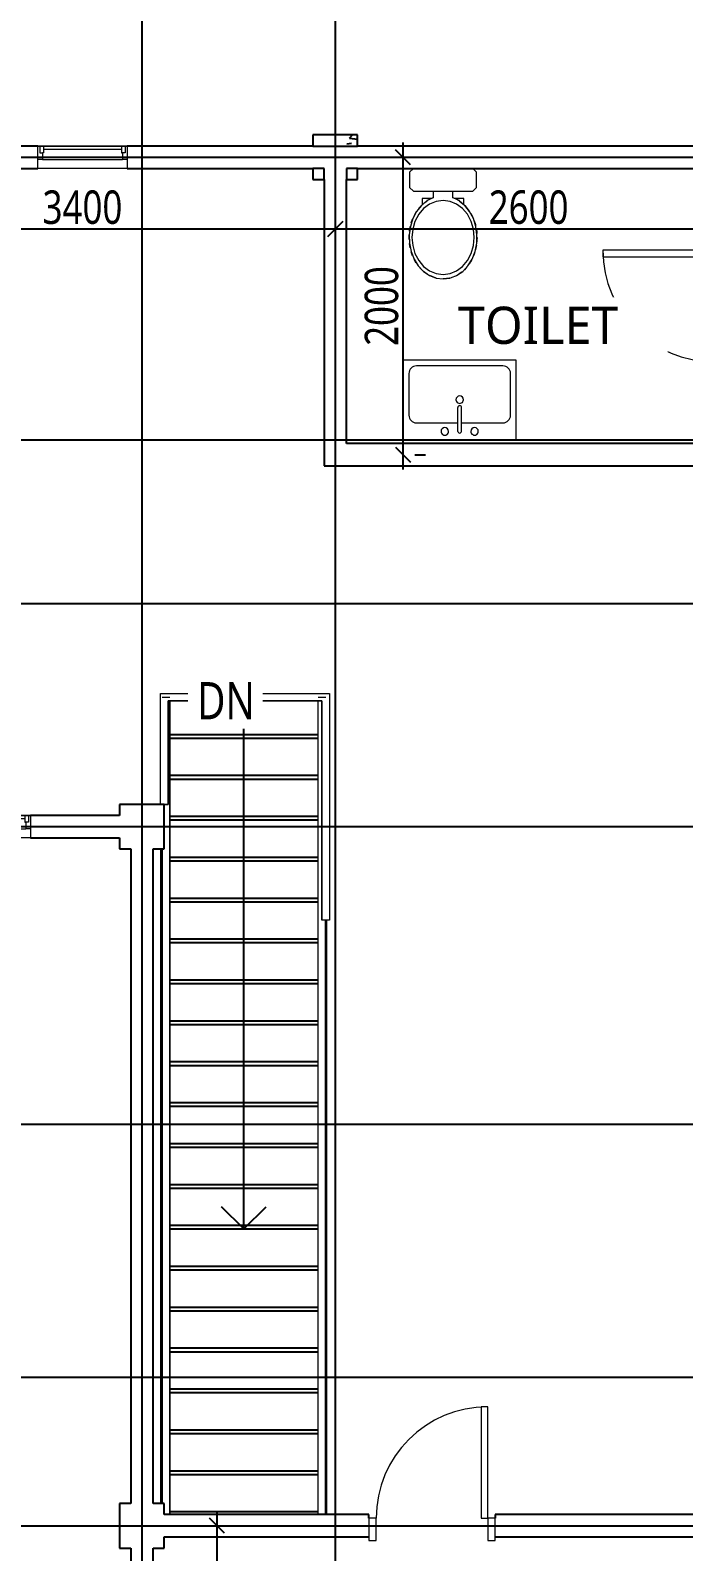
# Model space of a CAD drawing. Header units: millimetres. Extents: x 5566 to 87041, y 4768 to 57472.
# Drawn here: x 42503 to 46895, y 28393 to 38620 of the extents above; entities that cross this region are included whole.
import ezdxf

# ---------------------------------------------------------------- set-up
doc = ezdxf.new("R2010")
doc.units = ezdxf.units.MM
doc.layers.get('0').update_dxf_attribs({"color": 250})
doc.layers.get('Defpoints').update_dxf_attribs({"color": 255})
for name, color, linetype, lineweight in [('A-DOOR', 255, 'Continuous', 15), ('A-DOOR-FRAM', 255, 'Continuous', 18), ('A-FLOR-HRAL', 255, 'Continuous', 9), ('A-GLAZ', 255, 'Continuous', 15), ('P-SANR-FIXT', 255, 'Continuous', 9)]:
    doc.layers.add(name, color=color, linetype=linetype, lineweight=lineweight)
doc.styles.add('Trebuchet MS', font='trebuc.ttf', dxfattribs={"width": 0.8, "height": 250})
doc.styles.add('Trebuchet MS_3', font='trebuc.ttf', dxfattribs={"height": 450})
doc.styles.add('Trebuchet MS_4', font='trebuc.ttf', dxfattribs={"width": 0.8, "height": 225})
doc.dimstyles.new('Linear_-_2_25mm_Trebuchet_MS', dxfattribs={"dimscale": 304.8, "dimtxt": 231.963954, "dimasz": 0.328084, "dimexe": 0.492126, "dimexo": 0.492126, "dimgap": 0.098425, "dimtad": 1, "dimdec": 0, "dimzin": 0, "dimdsep": 46, "dimtxsty": 'Trebuchet MS_4', "dimblk1": 'OBLIQUE', "dimblk2": 'OBLIQUE', "dimsah": 1, "dimcen": 0.09, "dimdle": 0.328084, "dimazin": 0, "dimtfac": 1, "dimtdec": 4, "dimtix": 1, "dimtmove": 0, "dimatfit": 3, "dimfxl": 1, "dimtvp": 1, "dimtolj": 1, "dimtzin": 0, "dimarcsym": 2})

# ---------------------------------------------------------------- blocks, each defined once
blk = doc.blocks.new('M_Door-Passage-Single-Vision_Lite - 750 x 2000mm-1696654-L2 - Architectural')
at = {"layer": 'A-DOOR'}
for p, q in [((375, 806.35), (330, 806.35)), ((330, 806.35), (330, 56.35)), ((375, 56.35), (375, 806.35)), ((330, 56.35), (375, 56.35))]:
    blk.add_line(p, q, dxfattribs=at)
blk.add_arc((375, 56.35), 750, 90, 180, dxfattribs=at)
at = {"layer": 'A-DOOR-FRAM'}
for p, q in [((-375, 56.35), (-425, 56.35)), ((-425, 56.35), (-425, -93.65)), ((-375, -93.65), (-375, 56.35)), ((375, 56.35), (375, -93.65)), ((425, 56.35), (375, 56.35)), ((425, -93.65), (425, 56.35)), ((-425, -93.65), (-375, -93.65)), ((375, -93.65), (425, -93.65))]:
    blk.add_line(p, q, dxfattribs=at)
blk = doc.blocks.new('Top Rail Type - Top Rail_Internal_-1694300-L2 - Architectural')
at = {"layer": 'A-FLOR-HRAL'}
for p, q in [((2916, 6193), (2966, 6193)), ((2916, 697), (2916, 6168)), ((2966, 4693), (2966, 697))]:
    blk.add_line(p, q, dxfattribs=at)
blk = doc.blocks.new('Top Rail Type - Top Rail_Internal_-V2-L2 - Architectural')
at = {"layer": 'A-FLOR-HRAL'}
for p, q in [((2916, 6193), (2966, 6193)), ((2916, 697), (2916, 6168)), ((2966, 697), (2966, 4693))]:
    blk.add_line(p, q, dxfattribs=at)
blk = doc.blocks.new('Top Rail Type - Top Rail_Internal_-1694311-L2 - Architectural')
at = {"layer": 'A-FLOR-HRAL'}
for p, q in [((1867, 6193), (1917, 6193)), ((1917, 6168), (1917, 697)), ((1867, 772), (1867, 5172))]:
    blk.add_line(p, q, dxfattribs=at)
blk = doc.blocks.new('Top Rail Type - Top Rail_Internal_-V3-L2 - Architectural')
at = {"layer": 'A-FLOR-HRAL'}
for p, q in [((1867, 6193), (1917, 6193)), ((1917, 697), (1917, 6168)), ((1867, 772), (1867, 5172))]:
    blk.add_line(p, q, dxfattribs=at)
blk = doc.blocks.new('M_Window-Fixed - 600 x 900mm-1696655-L2 - Architectural')
at = {"layer": 'A-GLAZ'}
for p, q in [((-300, 75), (300, 75)), ((-300, -75), (-300, 75)), ((-261.9, 75), (-300, 75)), ((-287.3, 75), (-287.3, 30.55)), ((-287.3, 30.55), (-268.25, 30.55)), ((-261.9, 30.55), (-268.25, 30.55)), ((-268.25, 30.55), (-268.25, -13.9)), ((261.9, 75), (-261.9, 75)), ((-261.9, 75), (-261.9, 30.55)), ((261.9, 52.775), (-261.9, 52.775)), ((261.9, 75), (261.9, 30.55)), ((300, 75), (261.9, 75)), ((261.9, 30.55), (268.25, 30.55)), ((268.25, 30.55), (268.25, -13.9)), ((287.3, 30.55), (268.25, 30.55)), ((287.3, 75), (287.3, 30.55)), ((300, 75), (300, -75)), ((-268.25, -13.9), (-300, -13.9)), ((300, -75), (-300, -75)), ((-268.25, -13.9), (268.25, -13.9)), ((300, -13.9), (268.25, -13.9))]:
    blk.add_line(p, q, dxfattribs=at)
blk = doc.blocks.new('M_Water Closet - Flush Tank - Private - 6_1 Lpf-V7-L2 - Architectural')
at = {"layer": 'P-SANR-FIXT'}
for p, q in [((25, 225), (0, 200)), ((127, 225), (25, 225)), ((152, 200), (127, 225)), ((152, -200), (152, 200)), ((243, 140), (203, 140)), ((203, 140), (203, 80)), ((216, 110), (216, 106)), ((219, 110), (216, 110)), ((219, 110), (245, 142)), ((152, 63), (195, 63)), ((195, -64), (152, -64)), ((203, -80), (203, -140)), ((737, -46), (720, -90)), ((0, -200), (25, -225)), ((127, -225), (152, -200)), ((203, -140), (243, -140)), ((216, -106), (216, -110)), ((216, -110), (219, -110)), ((233, -129), (219, -110)), ((636, -180), (611, -194)), ((678, -147), (656, -166)), ((710, -107), (693, -131)), ((25, -225), (127, -225)), ((588, -205), (560, -214))]:
    blk.add_line(p, q, dxfattribs=at)
at = {"layer": 'P-SANR-FIXT', "flags": 128}
for points in [[(743, 0), (737, 46), (720, 91), (692, 132), (655, 167), (609, 195), (558, 215), (503, 226), (446, 228), (390, 220), (336, 204), (289, 178), (248, 146), (216, 107), (195, 63)], [(712, 0), (706, 47), (688, 91), (658, 131), (619, 164), (572, 189), (519, 204), (464, 210), (408, 204), (356, 189), (308, 164), (269, 131), (239, 91), (221, 47), (215, 0)], [(352, 210), (377, 217), (384, 219)], [(406, 224), (429, 227), (438, 228)], [(463, 229), (481, 228), (493, 227)], [(517, 224), (533, 221), (547, 218)], [(569, 212), (583, 207), (597, 201)], [(195, 63), (204, 85), (216, 106)], [(219, 110), (217, 108), (216, 106)], [(248, 146), (286, 176), (287, 177)], [(301, 186), (329, 200), (333, 202)], [(618, 190), (628, 185), (643, 175)], [(661, 162), (667, 156), (682, 143)], [(696, 127), (699, 122), (712, 104)], [(722, 88), (723, 84), (733, 59)], [(738, 45), (738, 43), (743, 0)], [(195, -64), (216, -107), (248, -146), (289, -178), (336, -204), (390, -220), (446, -228), (503, -226), (558, -215), (609, -195), (655, -167), (692, -132), (720, -91), (737, -46), (743, 0)], [(216, -106), (204, -85), (195, -64)], [(215, 0), (221, -47), (239, -91), (269, -131), (308, -164), (356, -189), (408, -204), (464, -210), (519, -204), (572, -189), (619, -164), (658, -131), (688, -91), (706, -47), (712, 0)], [(216, -106), (217, -108), (219, -110)], [(270, -165), (251, -148), (250, -147)], [(315, -193), (292, -180), (290, -179)], [(366, -214), (340, -205), (338, -204)], [(421, -226), (393, -221), (391, -221)], [(478, -228), (449, -228), (447, -228)], [(534, -221), (505, -226), (504, -226)]]:
    blk.add_lwpolyline(points, dxfattribs=at)
blk = doc.blocks.new('M_Sink Kitchen-Single - 760 x 535mm-1436930-L2 - Architectural')
at = {"layer": 'P-SANR-FIXT'}
for p, q in [((396, 270), (-364, 270)), ((-364, 270), (-364, -265)), ((3, 213), (3, 53)), ((28, 213), (28, 53)), ((396, -265), (396, 270)), ((-326, 105), (-326, -176)), ((3, 156), (-275, 156)), ((307, 156), (28, 156)), ((358, -176), (358, 105)), ((-364, -265), (396, -265)), ((-275, -227), (307, -227))]:
    blk.add_line(p, q, dxfattribs=at)
for centre, radius, start, end in [((-84, 213), 25.4, 360, 180), ((-84, 213), 25.4, 180, 0), ((16, 213), 12.7, 360, 180), ((116, 213), 25.4, 360, 180), ((116, 213), 25.4, 180, 360), ((-275, 105), 50.8, 90, 180), ((307, 105), 50.8, 360, 90), ((16, 0), 25.4, 360, 180), ((16, 0), 25.4, 180, 0), ((16, 53), 12.7, 180, 0), ((-275, -176), 50.8, 180, 270), ((307, -176), 50.8, 270, 0)]:
    blk.add_arc(centre, radius, start, end, dxfattribs=at)
blk = doc.blocks.new('Top Rail Type - Top Rail_Internal_-1718892-L2 - Architectural')
at = {"layer": 'A-FLOR-HRAL'}
for p, q in [((1856, 5472), (1856, 6218)), ((1856, 6218), (2991, 6218)), ((1906, 6168), (1906, 5472)), ((2941, 6168), (1906, 6168)), ((2941, 4693), (2941, 6168)), ((2991, 6218), (2991, 4693)), ((1906, 5472), (1881, 5472)), ((2991, 4693), (2941, 4693))]:
    blk.add_line(p, q, dxfattribs=at)
blk = doc.blocks.new('Top Rail Type - Top Rail_Internal_-V9-L2 - Architectural')
at = {"layer": 'A-FLOR-HRAL'}
for p, q in [((1856, 6218), (2991, 6218)), ((1856, 5472), (1856, 6218)), ((1906, 6168), (2941, 6168)), ((1906, 5472), (1906, 6168)), ((2941, 6168), (2941, 4693)), ((2991, 6218), (2991, 4693)), ((1881, 5472), (1906, 5472)), ((2991, 4693), (2941, 4693))]:
    blk.add_line(p, q, dxfattribs=at)
blk = doc.blocks.new('_Oblique')
at = {"color": 0, "linetype": 'ByBlock', "lineweight": -2}
blk.add_line((-0.5, -0.5), (0.5, 0.5), dxfattribs=at)
blk = doc.blocks.new('*D435')
at = {"color": 0, "lineweight": -2, "transparency": 16777216}
for p, q in [((45009, 35667), (45009, 37867)), ((45089, 37767), (45159, 37767)), ((45089, 35767), (45159, 35767))]:
    blk.add_line(p, q, dxfattribs=at)
at = {"layer": 'Defpoints', "color": 0, "transparency": 16777216}
for p in [(44939, 37767), (45009, 37767), (44939, 35767)]:
    blk.add_point(p, dxfattribs=at)
at = {"color": 0, "lineweight": -2, "transparency": 16777216, "xscale": 100, "yscale": 100, "zscale": 100}
for p, rotation in [((45009, 37767), 90), ((45009, 35767), 270)]:
    blk.add_blockref('_Oblique', p, dxfattribs=dict(at, rotation=rotation))
at = {"color": 0, "transparency": 16777216, "insert": (44865, 36767), "char_height": 225, "width": 566.15, "attachment_point": 5, "rotation": 90, "style": 'Trebuchet MS_4'}
blk.add_mtext('\\A1;2000', dxfattribs=at)
blk = doc.blocks.new('*D436')
at = {"color": 0, "lineweight": -2, "transparency": 16777216}
for p, q in [((44453, 37285), (47253, 37285)), ((44553, 37206), (44553, 37135)), ((47153, 37206), (47153, 37135))]:
    blk.add_line(p, q, dxfattribs=at)
at = {"layer": 'Defpoints', "color": 0, "transparency": 16777216}
for p in [(44553, 37356), (47153, 37356), (47153, 37285)]:
    blk.add_point(p, dxfattribs=at)
at = {"color": 0, "lineweight": -2, "transparency": 16777216, "xscale": 100, "yscale": 100, "zscale": 100, "rotation": 180}
blk.add_blockref('_Oblique', (44553, 37285), dxfattribs=at)
at = {"color": 0, "lineweight": -2, "transparency": 16777216, "xscale": 100, "yscale": 100, "zscale": 100}
blk.add_blockref('_Oblique', (47153, 37285), dxfattribs=at)
at = {"color": 0, "transparency": 16777216, "insert": (45853, 37430), "char_height": 225, "width": 566.15, "attachment_point": 5, "style": 'Trebuchet MS_4'}
blk.add_mtext('\\A1;2600', dxfattribs=at)
blk = doc.blocks.new('*D448')
at = {"color": 0, "lineweight": -2, "transparency": 16777216}
for p, q in [((43758, 25467), (43758, 28667)), ((43838, 28567), (43908, 28567)), ((43838, 25567), (43908, 25567))]:
    blk.add_line(p, q, dxfattribs=at)
at = {"layer": 'Defpoints', "color": 0, "transparency": 16777216}
for p in [(43688, 28567), (43758, 28567), (43688, 25567)]:
    blk.add_point(p, dxfattribs=at)
at = {"color": 0, "lineweight": -2, "transparency": 16777216, "xscale": 100, "yscale": 100, "zscale": 100}
for p, rotation in [((43758, 28567), 90), ((43758, 25567), 270)]:
    blk.add_blockref('_Oblique', p, dxfattribs=dict(at, rotation=rotation))
at = {"color": 0, "transparency": 16777216, "insert": (43614, 27067), "char_height": 225, "width": 566.15, "attachment_point": 5, "rotation": 90, "style": 'Trebuchet MS_4'}
blk.add_mtext('\\A1;3000', dxfattribs=at)
blk = doc.blocks.new('*D449')
at = {"color": 0, "lineweight": -2, "transparency": 16777216}
for p, q in [((41153, 37467), (41153, 37135)), ((44553, 37467), (44553, 37135)), ((41053, 37285), (44653, 37285))]:
    blk.add_line(p, q, dxfattribs=at)
at = {"layer": 'Defpoints', "color": 0, "transparency": 16777216}
for p in [(41153, 37617), (44553, 37617), (44553, 37285)]:
    blk.add_point(p, dxfattribs=at)
at = {"color": 0, "lineweight": -2, "transparency": 16777216, "xscale": 100, "yscale": 100, "zscale": 100, "rotation": 180}
blk.add_blockref('_Oblique', (41153, 37285), dxfattribs=at)
at = {"color": 0, "lineweight": -2, "transparency": 16777216, "xscale": 100, "yscale": 100, "zscale": 100}
blk.add_blockref('_Oblique', (44553, 37285), dxfattribs=at)
at = {"color": 0, "transparency": 16777216, "insert": (42853, 37430), "char_height": 225, "width": 566.15, "attachment_point": 5, "style": 'Trebuchet MS_4'}
blk.add_mtext('\\A1;3400', dxfattribs=at)

msp = doc.modelspace()

# ---------------------------------------------------------------- hatches: boundary and pattern name
h = msp.add_hatch()
h.set_pattern_fill('FP_1', color=0, style=0, pattern_type=2)
h.set_pattern_definition([(50, (41522.4, 27944.3), (728.737, -63.756), [76.2, -838.2]), (355, (41522.4, 27944.3), (-140.97, 764.23), [60.96, -670.56]), (100.451, (41583.1, 27939), (587.77, 700.467), [64.76, -712.36]), (46.184, (41522.4, 28147.5), (1084.32, -168.17), [114.3, -1257.3]), (96.636, (41612.7, 28133.5), (949.61, 989.71), [97.14, -1068.54]), (351.184, (41522.4, 28147.5), (949.62, 989.7), [91.44, -1005.84]), (21, (41624, 28096.7), (606.458, -409.06), [76.2, -838.2]), (326, (41624, 28096.7), (247.21, 736.753), [60.96, -670.56]), (71.451, (41674.5, 28062.6), (853.67, 327.685), [64.76, -712.36]), (37.5, (41522.4, 27944.3), (12.355, 338.22), [33.528, -628.904, 33.528, -647.192, -673.1]), (37.5, (41522.4, 27944.3), (12.355, 338.22), [-1343.152, 33.528, -639.572]), (7.5, (41522.4, 27944.3), (267.279, 400.722), [33.528, -354.584, 33.528, -613.664, -256.54]), (7.5, (41522.4, 27944.3), (267.279, 400.722), [-1035.304, 33.528, -223.012]), (327.5, (41295.82, 27944.3), (542.363, -22.915), [33.528, -220.472, 33.528, -758.952, -1051.56]), (327.5, (41295.82, 27944.3), (542.363, -22.915), [-1046.48, 33.528, -1018.032]), (317.5, (41194.2, 27944.3), (592.517, 101.707), [33.528, -296.672, 33.528, -492.76, -746.76]), (317.5, (41194.2, 27944.3), (592.517, 101.707), [-856.49, 33.53, -713.23])])
h.paths.add_polyline_path([(44477.89531, 37616.7324), (44477.89531, 37691.7324), (44402.89531, 37691.7324), (44402.89531, 37616.7324)])
h.paths.add_polyline_path([(44702.89531, 37616.7324), (44702.89531, 37691.7324), (44627.89531, 37691.7324), (44627.89531, 37616.7324)])
h.paths.add_polyline_path([(44702.89531, 37841.7324), (44702.89531, 37916.7324), (44402.89531, 37916.7324), (44402.89531, 37841.7324)])

# ---------------------------------------------------------------- linework, layer by layer
at = {"color": 0}
for p, q in [((43252.89531, 41206.38928), (43252.89531, 23200)), ((44552.89531, 41206.38928), (44552.89531, 23200)), ((42552.89531, 37841.7324), (41302.89531, 37841.7324)), ((44402.89531, 37841.7324), (43152.89531, 37841.7324)), ((44702.89531, 37916.7324), (44402.89531, 37916.7324)), ((44402.89531, 37916.7324), (44402.89531, 37841.7324)), ((44402.89531, 37841.7324), (44702.89531, 37841.7324)), ((44702.89531, 37841.7324), (44702.89531, 37916.7324)), ((51002.89531, 37841.7324), (44702.89531, 37841.7324)), ((32881.50786, 37766.7324), (53561.14899, 37766.7324)), ((41302.89531, 37691.7324), (42552.89531, 37691.7324)), ((43152.89531, 37691.7324), (44402.89531, 37691.7324)), ((44477.89531, 37691.7324), (44402.89531, 37691.7324)), ((44402.89531, 37691.7324), (44402.89531, 37616.7324)), ((44477.89531, 37616.7324), (44477.89531, 37691.7324)), ((44702.89531, 37691.7324), (44627.89531, 37691.7324)), ((44627.89531, 37691.7324), (44627.89531, 37616.7324)), ((44702.89531, 37691.7324), (47077.89531, 37691.7324)), ((44702.89531, 37616.7324), (44702.89531, 37691.7324)), ((44402.89531, 37616.7324), (44477.89531, 37616.7324)), ((44477.89531, 37616.7324), (44477.89531, 35691.7324)), ((44627.89531, 35841.7324), (44627.89531, 37616.7324)), ((44627.89531, 37616.7324), (44702.89531, 37616.7324)), ((32881.50786, 35866.7324), (53561.14899, 35866.7324)), ((47077.89531, 35841.7324), (44627.89531, 35841.7324)), ((44477.89531, 35691.7324), (47077.89531, 35691.7324)), ((32881.50786, 34766.7324), (53561.14899, 34766.7324)), ((43938.8202, 33861.85525), (43938.8202, 34111.85525)), ((43439.2202, 33886.85525), (44438.4202, 33886.85525)), ((43439.2202, 33861.85525), (44438.4202, 33861.85525)), ((43938.8202, 33586.85525), (43938.8202, 33861.85525)), ((43439.2202, 33611.85525), (44438.4202, 33611.85525)), ((43439.2202, 33586.85525), (44438.4202, 33586.85525)), ((43938.8202, 33311.85525), (43938.8202, 33586.85525)), ((43102.89531, 33341.7324), (42502.89531, 33341.7324)), ((43402.89531, 33416.7324), (43102.89531, 33416.7324)), ((43102.89531, 33416.7324), (43102.89531, 33341.7324)), ((43402.89531, 33116.7324), (43402.89531, 33416.7324)), ((32881.50786, 33266.7324), (53561.14899, 33266.7324)), ((43439.2202, 33336.85525), (44438.4202, 33336.85525)), ((43439.2202, 33311.85525), (44438.4202, 33311.85525)), ((43938.8202, 33036.85525), (43938.8202, 33311.85525)), ((42502.89531, 33191.7324), (43102.89531, 33191.7324)), ((43102.89531, 33191.7324), (43102.89531, 33116.7324)), ((43102.89531, 33116.7324), (43177.89531, 33116.7324)), ((43177.89531, 33116.7324), (43177.89531, 28716.7324)), ((43327.89531, 28716.7324), (43327.89531, 33116.7324)), ((43327.89531, 33116.7324), (43402.89531, 33116.7324)), ((43382.8202, 28716.7324), (43382.8202, 33116.7324)), ((43388.8202, 33036.85525), (43388.8202, 33116.7324)), ((43388.8202, 32761.85525), (43388.8202, 33036.85525)), ((43439.2202, 33061.85525), (44438.4202, 33061.85525)), ((43439.2202, 33036.85525), (44438.4202, 33036.85525)), ((43938.8202, 32761.85525), (43938.8202, 33036.85525)), ((43388.8202, 32486.85525), (43388.8202, 32761.85525)), ((43439.2202, 32786.85525), (44438.4202, 32786.85525)), ((43439.2202, 32761.85525), (44438.4202, 32761.85525)), ((43938.8202, 32486.85525), (43938.8202, 32761.85525)), ((44488.8202, 32486.85525), (44488.8202, 32636.85525)), ((44494.8202, 28641.7324), (44494.8202, 32636.85525)), ((43388.8202, 32211.85525), (43388.8202, 32486.85525)), ((43439.2202, 32511.85525), (44438.4202, 32511.85525)), ((43439.2202, 32486.85525), (44438.4202, 32486.85525)), ((43938.8202, 32211.85525), (43938.8202, 32486.85525)), ((44488.8202, 32211.85525), (44488.8202, 32486.85525)), ((43439.2202, 32236.85525), (44438.4202, 32236.85525)), ((43388.8202, 31936.85525), (43388.8202, 32211.85525)), ((43439.2202, 32211.85525), (44438.4202, 32211.85525)), ((43938.8202, 31936.85525), (43938.8202, 32211.85525)), ((44488.8202, 31936.85525), (44488.8202, 32211.85525)), ((43388.8202, 31661.85525), (43388.8202, 31936.85525)), ((43439.2202, 31961.85525), (44438.4202, 31961.85525)), ((43439.2202, 31936.85525), (44438.4202, 31936.85525)), ((43938.8202, 31661.85525), (43938.8202, 31936.85525)), ((44488.8202, 31661.85525), (44488.8202, 31936.85525)), ((43388.8202, 31386.85525), (43388.8202, 31661.85525)), ((43439.2202, 31686.85525), (44438.4202, 31686.85525)), ((43439.2202, 31661.85525), (44438.4202, 31661.85525)), ((43938.8202, 31386.85525), (43938.8202, 31661.85525)), ((44488.8202, 31386.85525), (44488.8202, 31661.85525)), ((43439.2202, 31411.85525), (44438.4202, 31411.85525)), ((43388.8202, 31111.85525), (43388.8202, 31386.85525)), ((43439.2202, 31386.85525), (44438.4202, 31386.85525)), ((43938.8202, 31111.85525), (43938.8202, 31386.85525)), ((44488.8202, 31111.85525), (44488.8202, 31386.85525)), ((32881.50786, 31266.7324), (53561.14899, 31266.7324)), ((43388.8202, 30836.85525), (43388.8202, 31111.85525)), ((43439.2202, 31136.85525), (44438.4202, 31136.85525)), ((43439.2202, 31111.85525), (44438.4202, 31111.85525)), ((43938.8202, 30836.85525), (43938.8202, 31111.85525)), ((44488.8202, 30836.85525), (44488.8202, 31111.85525)), ((43388.8202, 30561.85525), (43388.8202, 30836.85525)), ((43439.2202, 30861.85525), (44438.4202, 30861.85525)), ((43439.2202, 30836.85525), (44438.4202, 30836.85525)), ((43938.8202, 30561.85525), (43938.8202, 30836.85525)), ((44488.8202, 30561.85525), (44488.8202, 30836.85525)), ((43938.8202, 30561.85525), (43788.8202, 30711.85525)), ((43938.8202, 30561.85525), (44088.8202, 30711.85525)), ((43439.2202, 30586.85525), (44438.4202, 30586.85525)), ((43388.8202, 30286.85525), (43388.8202, 30561.85525)), ((43439.2202, 30561.85525), (44438.4202, 30561.85525)), ((44488.8202, 30286.85525), (44488.8202, 30561.85525)), ((43388.8202, 30011.85525), (43388.8202, 30286.85525)), ((43439.2202, 30311.85525), (44438.4202, 30311.85525)), ((43439.2202, 30286.85525), (44438.4202, 30286.85525)), ((44488.8202, 30011.85525), (44488.8202, 30286.85525)), ((43388.8202, 29736.85525), (43388.8202, 30011.85525)), ((43439.2202, 30036.85525), (44438.4202, 30036.85525)), ((43439.2202, 30011.85525), (44438.4202, 30011.85525)), ((44488.8202, 29736.85525), (44488.8202, 30011.85525)), ((43439.2202, 29761.85525), (44438.4202, 29761.85525)), ((43388.8202, 29461.85525), (43388.8202, 29736.85525)), ((43439.2202, 29736.85525), (44438.4202, 29736.85525)), ((44488.8202, 29461.85525), (44488.8202, 29736.85525)), ((32881.50786, 29566.7324), (53561.14899, 29566.7324)), ((43388.8202, 29186.85525), (43388.8202, 29461.85525)), ((43439.2202, 29486.85525), (44438.4202, 29486.85525)), ((43439.2202, 29461.85525), (44438.4202, 29461.85525)), ((44488.8202, 29186.85525), (44488.8202, 29461.85525)), ((43388.8202, 28911.85525), (43388.8202, 29186.85525)), ((43439.2202, 29211.85525), (44438.4202, 29211.85525)), ((43439.2202, 29186.85525), (44438.4202, 29186.85525)), ((44488.8202, 28911.85525), (44488.8202, 29186.85525)), ((43388.8202, 28716.7324), (43388.8202, 28911.85525)), ((43439.2202, 28936.85525), (44438.4202, 28936.85525)), ((43439.2202, 28911.85525), (44438.4202, 28911.85525)), ((44488.8202, 28641.7324), (44488.8202, 28911.85525)), ((43102.89531, 28716.7324), (43102.89531, 28416.7324)), ((43177.89531, 28716.7324), (43102.89531, 28716.7324)), ((43402.89531, 28716.7324), (43327.89531, 28716.7324)), ((43402.89531, 28641.7324), (43402.89531, 28716.7324)), ((44777.89531, 28641.7324), (43402.89531, 28641.7324)), ((43439.2202, 28661.85525), (44438.4202, 28661.85525)), ((44777.89531, 28616.7324), (44777.89531, 28641.7324)), ((48402.89531, 28641.7324), (45627.89531, 28641.7324)), ((45627.89531, 28641.7324), (45627.89531, 28616.7324)), ((32881.50786, 28566.7324), (53561.14899, 28566.7324)), ((43402.89531, 28491.7324), (44777.89531, 28491.7324)), ((43402.89531, 28416.7324), (43402.89531, 28491.7324)), ((45627.89531, 28491.7324), (47077.89531, 28491.7324)), ((43102.89531, 28416.7324), (43177.89531, 28416.7324)), ((43177.89531, 28416.7324), (43177.89531, 27366.7324)), ((43327.89531, 27366.7324), (43327.89531, 28416.7324)), ((43327.89531, 28416.7324), (43402.89531, 28416.7324))]:
    msp.add_line(p, q, dxfattribs=at)

# ---------------------------------------------------------------- block references
for name, p in [('M_Window-Fixed - 600 x 900mm-1696655-L2 - Architectural', (42852.89531, 37766.7324)), ('Top Rail Type - Top Rail_Internal_-1718892-L2 - Architectural', (41522.38998, 27944.29577)), ('Top Rail Type - Top Rail_Internal_-V9-L2 - Architectural', (41522.38998, 27944.29577)), ('Top Rail Type - Top Rail_Internal_-1694311-L2 - Architectural', (41522.38998, 27944.29577)), ('Top Rail Type - Top Rail_Internal_-V3-L2 - Architectural', (41522.38998, 27944.29577)), ('Top Rail Type - Top Rail_Internal_-1694300-L2 - Architectural', (41522.38998, 27944.29577)), ('Top Rail Type - Top Rail_Internal_-V2-L2 - Architectural', (41522.38998, 27944.29577)), ('M_Window-Fixed - 600 x 900mm-1696655-L2 - Architectural', (42202.89531, 33266.7324)), ('M_Door-Passage-Single-Vision_Lite - 750 x 2000mm-1696654-L2 - Architectural', (45202.89531, 28560.3824))]:
    msp.add_blockref(name, p, dxfattribs=at)
for name, p, rotation in [('M_Water Closet - Flush Tank - Private - 6_1 Lpf-V7-L2 - Architectural', (45277.89531, 37691.7324), 269.9999999999997), ('M_Door-Passage-Single-Vision_Lite - 750 x 2000mm-1696654-L2 - Architectural', (47159.24531, 36766.7324), 89.99999999999991), ('M_Sink Kitchen-Single - 760 x 535mm-1436930-L2 - Architectural', (45405.48455, 36137.2778), 180)]:
    msp.add_blockref(name, p, dxfattribs=dict(at, rotation=rotation))

# ---------------------------------------------------------------- dimensions: what is measured, and where the dimension line sits
for base, p1, p2, override, picture, middle in [((45009.42076, 37766.7324), (44938.71008, 35766.7324), (44938.71008, 37766.7324), {"dimpost": '<>', "dimfxl": 2000}, '*D435', (44864.95106, 36766.7324)), ((43758.40234, 28566.7324), (43687.69166, 25566.7324), (43687.69166, 28566.7324), {"dimpost": '<>', "dimfxl": 3000}, '*D448', (43613.93265, 27066.7324))]:
    dim = msp.add_linear_dim(base=base, p1=p1, p2=p2, angle=90, dimstyle='Linear_-_2_25mm_Trebuchet_MS', override=override, dxfattribs=at)
    dim.commit()
    dim.dimension.update_dxf_attribs({"geometry": picture, "text_midpoint": middle})
for base, p1, p2, override, picture, middle in [((44552.89531, 37285.2724), (41152.89531, 37616.7324), (44552.89531, 37616.7324), {"dimpost": '<>', "dimfxl": 3400}, '*D449', (42852.89531, 37429.7421)), ((47152.89531, 37285.2724), (44552.89531, 37355.98308), (47152.89531, 37355.98308), {"dimpost": '<>', "dimfxl": 2600}, '*D436', (45852.89531, 37430.12089))]:
    dim = msp.add_linear_dim(base=base, p1=p1, p2=p2, dimstyle='Linear_-_2_25mm_Trebuchet_MS', override=override, dxfattribs=at)
    dim.commit()
    dim.dimension.update_dxf_attribs({"geometry": picture, "text_midpoint": middle})

# ---------------------------------------------------------------- next in the draw order: texts
at = {"color": 0, "insert": (45377.93518, 36762.31425), "char_height": 250, "width": 1346.835, "attachment_point": 1, "style": 'Trebuchet MS_3', "bg_fill": 3, "box_fill_scale": 1.25, "bg_fill_color": 256, "bg_fill_true_color": 13158600, "bg_fill_transparency": 0}
msp.add_mtext('TOILET', dxfattribs=at)
at = {"color": 0, "insert": (43624.29281, 34238.32843), "char_height": 250, "width": 377.4328743, "attachment_point": 1, "line_spacing_factor": 1.048425, "style": 'Trebuchet MS', "bg_fill": 3, "box_fill_scale": 1.25, "bg_fill_color": 256, "bg_fill_true_color": 13158600, "bg_fill_transparency": 0}
msp.add_mtext('DN', dxfattribs=at)

doc.saveas('drawing.dxf')
